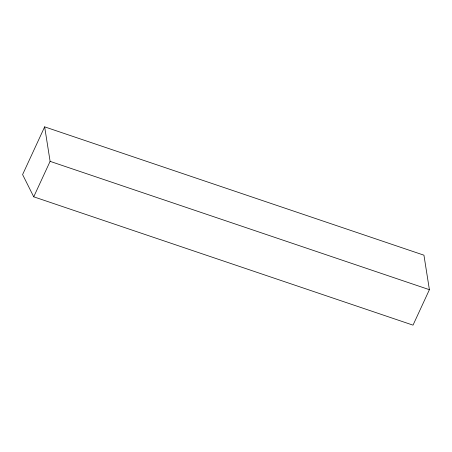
<?xml version="1.0" encoding="UTF-8"?>
<svg xmlns="http://www.w3.org/2000/svg" width="452" height="452" viewBox="0 0 452 452"><rect width="100%" height="100%" fill="white"/><g stroke="black" fill="none" stroke-linecap="round" stroke-linejoin="round"><path stroke-width="0.68" d="M44.652 126.854L22.6 174.579L33.725 196.812L413.015 325.146L429.4 289.692L423.942 255.188L44.652 126.854L50.11 161.358L33.725 196.812M50.11 161.358L429.4 289.692"/></g></svg>
